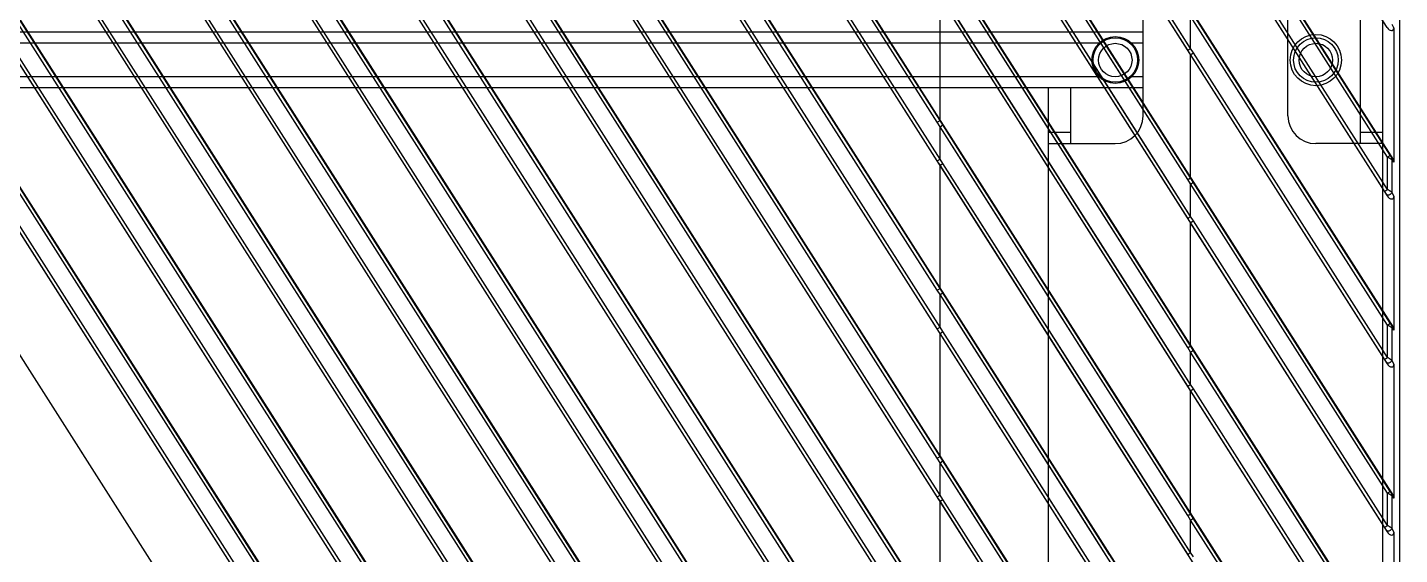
# Model space of a CAD drawing. Header units: millimetres. Extents: x 1409 to 26878, y 589 to 5187.
# Drawn here: x 17681.8 to 17805, y 3804.2 to 3851.5 of the extents above; entities that cross this region are included whole.
import ezdxf

# ---------------------------------------------------------------- set-up
doc = ezdxf.new("R2010")
doc.units = ezdxf.units.MM
doc.layers.add('02___PRT_ALL_AXES', color=7, linetype='Continuous')

# ---------------------------------------------------------------- blocks, each defined once
blk = doc.blocks.new('WRSF')
at = {"color": 114, "linetype": 'Continuous', "true_color": 0x139b48}
for p, q in [((12853.57, 6047.06), (12853.57, 6382.06)), ((12851.57, 6287.06), (12851.57, 6327.06)), ((12832.07, 6289.56), (12832.07, 6324.56)), ((12845.07, 6289.56), (12845.07, 6324.56)), ((12832.07, 6297.06), (12278.07, 6297.06)), ((12832.07, 6296.06), (12831.04, 6296.06)), ((12832.07, 6293.06), (12831.04, 6293.06)), ((12832.07, 6292.06), (12278.07, 6292.06)), ((12823.57, 6142.06), (12823.57, 6292.06)), ((12825.57, 6287.06), (12825.57, 6292.06)), ((12825.57, 6288.06), (12823.57, 6288.06)), ((12823.57, 6287.06), (12829.57, 6287.06)), ((12853.57, 6287.06), (12847.57, 6287.06)), ((12853.57, 6288.06), (12851.57, 6288.06))]:
    blk.add_line(p, q, dxfattribs=at)
for centre, radius in [((12847.57, 6294.56), 2.3), ((12829.57, 6294.56), 2), ((12829.57, 6294.56), 1.5), ((12847.57, 6294.56), 2), ((12847.57, 6294.56), 1.5)]:
    blk.add_circle(centre, radius, dxfattribs=at)
for centre, start, end in [((12829.57, 6289.56), 270, 0), ((12847.57, 6289.56), 180, 270)]:
    blk.add_arc(centre, 2.5, start, end, dxfattribs=at)
at = {"layer": '02___PRT_ALL_AXES', "color": 114, "linetype": 'Continuous', "true_color": 0x139b48}
for p, q in [((12828.1, 6296.06), (12282.04, 6296.06)), ((12828.1, 6293.06), (12282.04, 6293.06))]:
    blk.add_line(p, q, dxfattribs=at)
blk.add_circle((12829.57, 6294.56), 2.1, dxfattribs=at)
blk = doc.blocks.new('*U71')
blk.add_blockref('WRSF', (-12547.57, -6214.33))
blk = doc.blocks.new('*U72')
at = {"color": 0, "linetype": 'ByBlock', "lineweight": -2, "transparency": 16777216}
blk.add_blockref('*U71', (2400, 0), dxfattribs=at)
blk = doc.blocks.new('1111')
at = {"color": 7, "linetype": 'Continuous'}
for p, q in [((16405.68, 7051.13), (16600.5, 6745.32)), ((16413, 7050.62), (16601.68, 6754.46)), ((16415.39, 7050.96), (16602.2, 6757.73)), ((16422.6, 7050.62), (16601.68, 6769.53)), ((16425, 7050.96), (16602.2, 6772.81)), ((16432.2, 7050.62), (16601.68, 6784.61)), ((16434.6, 7050.96), (16602.2, 6787.88)), ((16441.81, 7050.62), (16601.68, 6799.68)), ((16444.21, 7050.96), (16602.2, 6802.96)), ((16451.41, 7050.62), (16601.68, 6814.76)), ((16453.81, 7050.96), (16602.2, 6818.04)), ((16461.02, 7050.62), (16601.68, 6829.83)), ((16463.41, 7050.96), (16602.2, 6833.11)), ((16470.62, 7050.62), (16601.68, 6844.91)), ((16473.02, 7050.96), (16602.2, 6848.19)), ((16480.22, 7050.62), (16601.68, 6859.98)), ((16482.62, 7050.96), (16602.2, 6863.26)), ((16489.83, 7050.62), (16601.68, 6875.06)), ((16492.23, 7050.96), (16602.2, 6878.34)), ((16499.43, 7050.62), (16601.68, 6890.13)), ((16501.83, 7050.96), (16602.2, 6893.41)), ((16509.04, 7050.62), (16601.68, 6905.21)), ((16511.43, 7050.96), (16602.2, 6908.49)), ((16518.64, 7050.62), (16601.68, 6920.28)), ((16521.04, 7050.96), (16602.2, 6923.56)), ((16530.64, 7050.96), (16602.2, 6938.64)), ((16537.85, 7050.62), (16601.68, 6950.44)), ((16540.25, 7050.96), (16602.2, 6953.71)), ((16602.78, 7051.63), (16602.78, 6714.13)), ((16601.66, 6965.54), (16566.74, 7020.34)), ((16561.29, 6817.89), (16438.75, 7010.23)), ((16561.54, 6818.05), (16439.01, 7010.39)), ((16561.29, 6821.36), (16440.96, 7010.23)), ((16561.54, 6821.52), (16441.21, 7010.39)), ((16561.29, 6832.97), (16448.36, 7010.23)), ((16561.54, 6833.13), (16448.61, 7010.39)), ((16561.29, 6836.43), (16450.57, 7010.23)), ((16561.54, 6836.59), (16450.82, 7010.39)), ((16561.29, 6848.04), (16457.96, 7010.23)), ((16561.54, 6848.2), (16458.21, 7010.39)), ((16561.29, 6851.51), (16460.17, 7010.23)), ((16561.54, 6851.67), (16460.42, 7010.39)), ((16561.29, 6863.12), (16467.57, 7010.23)), ((16561.54, 6863.28), (16467.82, 7010.39)), ((16561.29, 6866.58), (16469.77, 7010.23)), ((16561.54, 6866.74), (16470.03, 7010.39)), ((16561.29, 6878.19), (16477.17, 7010.23)), ((16561.54, 6878.36), (16477.42, 7010.39)), ((16561.29, 6881.66), (16479.38, 7010.23)), ((16561.54, 6881.82), (16479.63, 7010.39)), ((16561.29, 6893.27), (16486.77, 7010.23)), ((16561.54, 6893.43), (16487.03, 7010.39)), ((16561.29, 6896.73), (16488.98, 7010.23)), ((16561.54, 6896.9), (16489.23, 7010.39)), ((16561.29, 6908.35), (16496.38, 7010.23)), ((16561.54, 6908.51), (16496.63, 7010.39)), ((16561.29, 6911.81), (16498.59, 7010.23)), ((16561.54, 6911.97), (16498.84, 7010.39)), ((16561.29, 6923.42), (16505.98, 7010.23)), ((16561.54, 6923.58), (16506.23, 7010.39)), ((16561.29, 6926.89), (16508.19, 7010.23)), ((16561.54, 6927.05), (16508.44, 7010.39)), ((16561.29, 6938.5), (16515.59, 7010.23)), ((16561.54, 6938.66), (16515.84, 7010.39)), ((16561.29, 6941.96), (16517.79, 7010.23)), ((16561.54, 6942.12), (16518.05, 7010.39)), ((16561.29, 6953.57), (16525.19, 7010.23)), ((16561.54, 6953.73), (16525.44, 7010.39)), ((16561.29, 6957.04), (16527.4, 7010.23)), ((16561.54, 6957.2), (16527.65, 7010.39)), ((16561.83, 6997.91), (16601.68, 6935.36)), ((16583.77, 6963.51), (16561.85, 6997.91)), ((16584.03, 6963.67), (16562.21, 6997.91)), ((16583.78, 6951.89), (16561.54, 6986.79)), ((16584.02, 6952.05), (16561.79, 6986.95)), ((16583.77, 6948.43), (16561.54, 6983.33)), ((16584.03, 6948.59), (16561.79, 6983.49)), ((16601.7, 6953.92), (16584.03, 6981.65)), ((16601.94, 6954.08), (16584.27, 6981.81)), ((16601.44, 6950.85), (16584.02, 6978.18)), ((16601.7, 6951.01), (16584.29, 6978.35)), ((16574.27, 6963.35), (16567.06, 6974.65)), ((16566.99, 6963.17), (16561.54, 6971.72)), ((16583.78, 6936.82), (16561.54, 6971.72)), ((16567.23, 6963.33), (16561.79, 6971.88)), ((16584.02, 6936.98), (16561.79, 6971.88)), ((16576.89, 6959.8), (16569.78, 6970.96)), ((16576.52, 6963.29), (16571.77, 6970.75)), ((16576.76, 6963.45), (16572.01, 6970.91)), ((16583.77, 6963.51), (16579.09, 6970.86)), ((16561.54, 6957.2), (16561.54, 6968.25)), ((16583.77, 6933.35), (16561.54, 6968.25)), ((16564.43, 6963.71), (16561.54, 6968.25)), ((16584.03, 6933.52), (16561.79, 6968.41)), ((16567.32, 6959.74), (16561.79, 6968.41)), ((16584.03, 6963.67), (16581.65, 6967.41)), ((16601.94, 6939), (16584.27, 6966.73)), ((16584.03, 6963.67), (16584.03, 6966.57)), ((16601.7, 6938.84), (16584.03, 6966.57)), ((16602.28, 6965.52), (16602.11, 6965.8)), ((16602.28, 6965.52), (16602.28, 6953.45)), ((16567.06, 6959.58), (16564.43, 6963.71)), ((16571.77, 6955.67), (16566.99, 6963.17)), ((16572.01, 6955.83), (16567.23, 6963.33)), ((16578.99, 6955.94), (16574.27, 6963.35)), ((16581.29, 6955.8), (16576.52, 6963.29)), ((16581.53, 6955.96), (16576.76, 6963.45)), ((16584.02, 6963.11), (16583.77, 6963.51)), ((16584.01, 6963.09), (16584.02, 6963.11)), ((16584.01, 6952.11), (16584.01, 6963.09)), ((16601.44, 6935.77), (16584.02, 6963.11)), ((16584.29, 6963.27), (16584.03, 6963.67)), ((16601.7, 6935.93), (16584.29, 6963.27)), ((16574.27, 6948.27), (16567.06, 6959.58)), ((16572.15, 6952.16), (16567.32, 6959.74)), ((16581.6, 6952.41), (16576.89, 6959.8)), ((16561.29, 6957.04), (16561.54, 6957.2)), ((16561.54, 6956.64), (16561.29, 6957.04)), ((16561.79, 6956.8), (16561.54, 6957.2)), ((16561.54, 6956.64), (16561.79, 6956.8)), ((16561.54, 6953.73), (16561.54, 6956.64)), ((16566.99, 6948.09), (16561.54, 6956.64)), ((16583.78, 6921.74), (16561.54, 6956.64)), ((16584.02, 6921.9), (16561.79, 6956.8)), ((16564.64, 6952.32), (16561.79, 6956.8)), ((16576.52, 6948.22), (16571.77, 6955.67)), ((16576.76, 6948.38), (16572.01, 6955.83)), ((16583.77, 6948.43), (16578.99, 6955.94)), ((16583.78, 6951.89), (16581.29, 6955.8)), ((16584.02, 6952.05), (16581.53, 6955.96)), ((16561.29, 6953.57), (16561.54, 6953.73)), ((16561.54, 6953.18), (16561.29, 6953.57)), ((16561.79, 6953.34), (16561.54, 6953.73)), ((16561.54, 6953.18), (16561.79, 6953.34)), ((16561.54, 6942.12), (16561.54, 6953.18)), ((16583.77, 6918.28), (16561.54, 6953.18)), ((16564.43, 6948.63), (16561.54, 6953.18)), ((16584.03, 6918.44), (16561.79, 6953.34)), ((16564.69, 6948.79), (16561.79, 6953.34)), ((16601.7, 6951.01), (16601.7, 6953.92)), ((16602.2, 6953.71), (16602.1, 6953.84)), ((16602.28, 6953.45), (16602.11, 6953.68)), ((16602.11, 6950.74), (16602.11, 6953.68)), ((16569.66, 6944.45), (16564.64, 6952.32)), ((16579.25, 6941.02), (16572.15, 6952.16)), ((16584.03, 6948.59), (16581.6, 6952.41)), ((16584.01, 6952.11), (16584.02, 6952.05)), ((16584.27, 6951.66), (16584.02, 6952.05)), ((16584.03, 6951.5), (16583.78, 6951.89)), ((16584.03, 6948.59), (16584.03, 6951.5)), ((16601.7, 6923.76), (16584.03, 6951.5)), ((16601.94, 6923.92), (16584.27, 6951.66)), ((16602.28, 6950.42), (16602.11, 6950.74)), ((16601.68, 6950.44), (16601.6, 6950.58)), ((16602.28, 6950.42), (16602.28, 6938.37)), ((16569.52, 6940.65), (16564.43, 6948.63)), ((16569.78, 6940.81), (16564.69, 6948.79)), ((16578.99, 6940.86), (16574.27, 6948.27)), ((16578.9, 6944.48), (16576.52, 6948.22)), ((16579.14, 6944.64), (16576.76, 6948.38)), ((16584.02, 6948.03), (16583.77, 6948.43)), ((16584.29, 6948.2), (16584.03, 6948.59)), ((16571.77, 6940.59), (16566.99, 6948.09)), ((16584.01, 6948.02), (16584.02, 6948.03)), ((16584.01, 6937.04), (16584.01, 6948.02)), ((16601.44, 6920.7), (16584.02, 6948.03)), ((16601.7, 6920.86), (16584.29, 6948.2)), ((16584.02, 6936.98), (16579.14, 6944.64)), ((16572.01, 6940.75), (16569.66, 6944.45)), ((16583.78, 6936.82), (16578.9, 6944.48)), ((16561.29, 6941.96), (16561.54, 6942.12)), ((16561.79, 6941.73), (16561.54, 6942.12)), ((16561.54, 6941.57), (16561.29, 6941.96)), ((16561.54, 6941.57), (16561.79, 6941.73)), ((16561.54, 6938.66), (16561.54, 6941.57)), ((16583.78, 6906.67), (16561.54, 6941.57)), ((16564.39, 6937.09), (16561.54, 6941.57)), ((16567.23, 6933.18), (16561.79, 6941.73)), ((16584.02, 6906.83), (16561.79, 6941.73)), ((16581.33, 6937.18), (16578.99, 6940.86)), ((16581.6, 6937.34), (16579.25, 6941.02)), ((16574.27, 6933.19), (16569.52, 6940.65)), ((16574.53, 6933.36), (16569.78, 6940.81)), ((16574.14, 6936.87), (16571.77, 6940.59)), ((16576.76, 6933.3), (16572.01, 6940.75)), ((16561.29, 6938.5), (16561.54, 6938.66)), ((16561.54, 6938.1), (16561.29, 6938.5)), ((16561.79, 6938.26), (16561.54, 6938.66)), ((16601.7, 6935.93), (16601.7, 6938.84)), ((16602.2, 6938.64), (16602.1, 6938.76)), ((16602.28, 6938.37), (16602.11, 6938.6)), ((16602.11, 6935.66), (16602.11, 6938.6)), ((16561.54, 6938.1), (16561.79, 6938.26)), ((16561.54, 6927.05), (16561.54, 6938.1)), ((16583.77, 6903.2), (16561.54, 6938.1)), ((16564.43, 6933.56), (16561.54, 6938.1)), ((16584.03, 6903.36), (16561.79, 6938.26)), ((16564.69, 6933.72), (16561.79, 6938.26)), ((16583.77, 6933.35), (16581.33, 6937.18)), ((16584.03, 6933.52), (16581.6, 6937.34)), ((16566.99, 6933.02), (16564.39, 6937.09)), ((16578.9, 6929.4), (16574.14, 6936.87)), ((16584.03, 6936.42), (16583.78, 6936.82)), ((16584.01, 6937.04), (16584.02, 6936.98)), ((16584.27, 6936.58), (16584.02, 6936.98)), ((16584.03, 6933.52), (16584.03, 6936.42)), ((16601.7, 6908.69), (16584.03, 6936.42)), ((16601.94, 6908.85), (16584.27, 6936.58)), ((16601.68, 6935.36), (16601.6, 6935.5)), ((16602.28, 6935.34), (16602.11, 6935.66)), ((16602.28, 6935.34), (16602.28, 6923.3)), ((16569.52, 6925.57), (16564.43, 6933.56)), ((16567.32, 6929.59), (16564.69, 6933.72)), ((16584.29, 6933.12), (16584.03, 6933.52)), ((16569.41, 6929.22), (16566.99, 6933.02)), ((16569.66, 6929.38), (16567.23, 6933.18)), ((16578.99, 6925.78), (16574.27, 6933.19)), ((16579.25, 6925.95), (16574.53, 6933.36)), ((16579.14, 6929.56), (16576.76, 6933.3)), ((16584.02, 6932.96), (16583.77, 6933.35)), ((16584.01, 6932.94), (16584.02, 6932.96)), ((16584.01, 6921.96), (16584.01, 6932.94)), ((16601.44, 6905.62), (16584.02, 6932.96)), ((16601.7, 6905.78), (16584.29, 6933.12)), ((16572.15, 6922.01), (16567.32, 6929.59)), ((16574.14, 6921.8), (16569.41, 6929.22)), ((16574.38, 6921.96), (16569.66, 6929.38)), ((16581.29, 6925.65), (16578.9, 6929.4)), ((16581.53, 6925.81), (16579.14, 6929.56)), ((16561.29, 6926.89), (16561.54, 6927.05)), ((16561.54, 6926.49), (16561.29, 6926.89)), ((16561.79, 6926.65), (16561.54, 6927.05)), ((16561.54, 6926.49), (16561.79, 6926.65)), ((16561.54, 6923.58), (16561.54, 6926.49)), ((16583.78, 6891.59), (16561.54, 6926.49)), ((16564.39, 6922.01), (16561.54, 6926.49)), ((16584.02, 6891.75), (16561.79, 6926.65)), ((16564.64, 6922.17), (16561.79, 6926.65)), ((16574.27, 6918.12), (16569.52, 6925.57)), ((16581.33, 6922.1), (16578.99, 6925.78)), ((16581.6, 6922.26), (16579.25, 6925.95)), ((16583.78, 6921.74), (16581.29, 6925.65)), ((16584.02, 6921.9), (16581.53, 6925.81)), ((16601.7, 6920.86), (16601.7, 6923.76)), ((16602.2, 6923.56), (16602.1, 6923.69)), ((16561.29, 6923.42), (16561.54, 6923.58)), ((16561.54, 6923.03), (16561.29, 6923.42)), ((16561.79, 6923.19), (16561.54, 6923.58)), ((16561.54, 6923.03), (16561.79, 6923.19)), ((16561.54, 6911.97), (16561.54, 6923.03)), ((16583.77, 6888.13), (16561.54, 6923.03)), ((16564.43, 6918.48), (16561.54, 6923.03)), ((16584.03, 6888.29), (16561.79, 6923.19)), ((16567.32, 6914.51), (16561.79, 6923.19)), ((16602.28, 6923.3), (16602.11, 6923.53)), ((16602.11, 6920.59), (16602.11, 6923.53)), ((16566.99, 6917.94), (16564.39, 6922.01)), ((16567.23, 6918.1), (16564.64, 6922.17)), ((16576.89, 6914.57), (16572.15, 6922.01)), ((16576.52, 6918.07), (16574.14, 6921.8)), ((16576.76, 6918.23), (16574.38, 6921.96)), ((16583.77, 6918.28), (16581.33, 6922.1)), ((16584.03, 6918.44), (16581.6, 6922.26)), ((16584.03, 6921.35), (16583.78, 6921.74)), ((16584.01, 6921.96), (16584.02, 6921.9)), ((16584.27, 6921.51), (16584.02, 6921.9)), ((16601.7, 6893.61), (16584.03, 6921.35)), ((16584.03, 6918.44), (16584.03, 6921.35)), ((16601.94, 6893.77), (16584.27, 6921.51)), ((16601.68, 6920.28), (16601.6, 6920.43)), ((16602.28, 6920.27), (16602.11, 6920.59)), ((16602.28, 6920.27), (16602.28, 6908.22)), ((16567.06, 6914.35), (16564.43, 6918.48)), ((16584.02, 6917.88), (16583.77, 6918.28)), ((16584.29, 6918.04), (16584.03, 6918.44))]:
    blk.add_line(p, q, dxfattribs=at)
for centre, major_axis, ratio, start_param, end_param in [((16601.92, 6965.69), (-0.264, 0.384), 0.642651, 1.517057, 3.893821), ((16601.92, 6953.59), (-0.278, 0.337), 0.685856, -2.447355, -1.747542), ((16601.92, 6950.61), (-0.253, 0.43), 0.601104, -4.65481, -2.346373), ((16601.92, 6938.51), (-0.278, 0.337), 0.685856, -2.447355, -1.747542), ((16601.92, 6935.54), (-0.253, 0.43), 0.601104, -4.65481, -2.346373), ((16601.92, 6923.43), (-0.278, 0.337), 0.685856, -2.447355, -1.747542), ((16601.92, 6920.46), (-0.253, 0.43), 0.601104, -4.65481, -2.346373)]:
    blk.add_ellipse(centre, major_axis=major_axis, ratio=ratio, start_param=start_param, end_param=end_param, dxfattribs=at)
for points, knots in [([(16583.77, 6963.51), (16583.77, 6963.51), (16583.77, 6963.51), (16583.77, 6963.51), (16583.78, 6963.51), (16583.79, 6963.51), (16583.8, 6963.52), (16583.81, 6963.53), (16583.83, 6963.54), (16583.86, 6963.56), (16583.9, 6963.58), (16583.94, 6963.61), (16583.99, 6963.64), (16584.02, 6963.66), (16584.03, 6963.67)], [0, 0, 0, 0, 0.005231, 0.012589, 0.033669, 0.063117, 0.100673, 0.146013, 0.198735, 0.324335, 0.472945, 0.63916, 0.81702, 1, 1, 1, 1]), ([(16584.02, 6963.11), (16584.02, 6963.11), (16584.02, 6963.11), (16584.03, 6963.11), (16584.03, 6963.11), (16584.04, 6963.12), (16584.05, 6963.12), (16584.06, 6963.13), (16584.08, 6963.14), (16584.11, 6963.16), (16584.15, 6963.18), (16584.19, 6963.21), (16584.24, 6963.24), (16584.27, 6963.26), (16584.29, 6963.27)], [0, 0, 0, 0, 0.005231, 0.012589, 0.033669, 0.063117, 0.100673, 0.146013, 0.198735, 0.324335, 0.472945, 0.63916, 0.81702, 1, 1, 1, 1]), ([(16601.7, 6953.92), (16601.72, 6953.93), (16601.75, 6953.94), (16601.79, 6953.97), (16601.83, 6954), (16601.87, 6954.02), (16601.89, 6954.04), (16601.91, 6954.05), (16601.92, 6954.06), (16601.93, 6954.06), (16601.93, 6954.07), (16601.94, 6954.07), (16601.94, 6954.07), (16601.94, 6954.08)], [0, 0, 0, 0, 0.186782, 0.366131, 0.532175, 0.679595, 0.803609, 0.85556, 0.900224, 0.93725, 0.966352, 0.987305, 1, 1, 1, 1]), ([(16602.11, 6953.68), (16602.09, 6953.68), (16602.07, 6953.7), (16602.02, 6953.72), (16601.98, 6953.75), (16601.93, 6953.78), (16601.87, 6953.81), (16601.8, 6953.86), (16601.74, 6953.89), (16601.7, 6953.92)], [0, 0, 0, 0, 0.090397, 0.195428, 0.312456, 0.43902, 0.572905, 0.712149, 1, 1, 1, 1]), ([(16602.1, 6953.84), (16602.1, 6953.84), (16602.08, 6953.86), (16602.06, 6953.9), (16602.02, 6953.95), (16601.98, 6954.01), (16601.96, 6954.05), (16601.94, 6954.08)], [0, 0, 0, 0, 0.103408, 0.218747, 0.468859, 0.73184, 1, 1, 1, 1]), ([(16602.11, 6953.68), (16602.11, 6953.69), (16602.12, 6953.72), (16602.12, 6953.76), (16602.12, 6953.8), (16602.11, 6953.83), (16602.1, 6953.84)], [0, 0, 0, 0, 0.271855, 0.527736, 0.769173, 1, 1, 1, 1]), ([(16583.78, 6951.89), (16583.8, 6951.9), (16583.83, 6951.92), (16583.87, 6951.95), (16583.91, 6951.97), (16583.95, 6952), (16583.97, 6952.02), (16583.99, 6952.03), (16584, 6952.03), (16584.01, 6952.04), (16584.01, 6952.05), (16584.02, 6952.05), (16584.02, 6952.05), (16584.02, 6952.05)], [0, 0, 0, 0, 0.186765, 0.36611, 0.532157, 0.679586, 0.803609, 0.855564, 0.900231, 0.937259, 0.966361, 0.987311, 1, 1, 1, 1]), ([(16584.03, 6951.5), (16584.05, 6951.51), (16584.08, 6951.53), (16584.12, 6951.56), (16584.16, 6951.58), (16584.2, 6951.6), (16584.22, 6951.62), (16584.24, 6951.63), (16584.25, 6951.64), (16584.26, 6951.65), (16584.26, 6951.65), (16584.27, 6951.66), (16584.27, 6951.66), (16584.27, 6951.66)], [0, 0, 0, 0, 0.186782, 0.366131, 0.532175, 0.679595, 0.803609, 0.85556, 0.900224, 0.93725, 0.966352, 0.987305, 1, 1, 1, 1]), ([(16601.44, 6950.85), (16601.44, 6950.85), (16601.44, 6950.85), (16601.44, 6950.85), (16601.45, 6950.85), (16601.46, 6950.85), (16601.47, 6950.86), (16601.48, 6950.87), (16601.5, 6950.88), (16601.53, 6950.9), (16601.57, 6950.92), (16601.61, 6950.95), (16601.66, 6950.98), (16601.69, 6951), (16601.7, 6951.01)], [0, 0, 0, 0, 0.005231, 0.012589, 0.033669, 0.063117, 0.100673, 0.146013, 0.198735, 0.324335, 0.472945, 0.63916, 0.81702, 1, 1, 1, 1]), ([(16601.6, 6950.58), (16601.59, 6950.6), (16601.56, 6950.64), (16601.52, 6950.71), (16601.48, 6950.78), (16601.45, 6950.82), (16601.44, 6950.85)], [0, 0, 0, 0, 0.226755, 0.475744, 0.735416, 1, 1, 1, 1]), ([(16601.6, 6950.58), (16601.6, 6950.57), (16601.62, 6950.56), (16601.64, 6950.54), (16601.67, 6950.53), (16601.72, 6950.52), (16601.78, 6950.52), (16601.86, 6950.54), (16601.94, 6950.57), (16602.01, 6950.62), (16602.07, 6950.67), (16602.1, 6950.72), (16602.11, 6950.74)], [0, 0, 0, 0, 0.045713, 0.093827, 0.145197, 0.200355, 0.321964, 0.456539, 0.598535, 0.740949, 0.876692, 1, 1, 1, 1]), ([(16602.11, 6950.74), (16602.09, 6950.75), (16602.07, 6950.77), (16602.03, 6950.8), (16601.98, 6950.83), (16601.93, 6950.86), (16601.88, 6950.9), (16601.8, 6950.95), (16601.74, 6950.98), (16601.7, 6951.01)], [0, 0, 0, 0, 0.093828, 0.200628, 0.318136, 0.444256, 0.577126, 0.71505, 1, 1, 1, 1]), ([(16583.77, 6948.43), (16583.77, 6948.43), (16583.77, 6948.43), (16583.77, 6948.43), (16583.78, 6948.43), (16583.79, 6948.44), (16583.8, 6948.44), (16583.81, 6948.45), (16583.83, 6948.46), (16583.86, 6948.48), (16583.9, 6948.5), (16583.94, 6948.53), (16583.99, 6948.56), (16584.02, 6948.58), (16584.03, 6948.59)], [0, 0, 0, 0, 0.005231, 0.012589, 0.033669, 0.063117, 0.100673, 0.146013, 0.198735, 0.324335, 0.472945, 0.63916, 0.81702, 1, 1, 1, 1]), ([(16584.02, 6948.03), (16584.02, 6948.03), (16584.02, 6948.03), (16584.03, 6948.04), (16584.03, 6948.04), (16584.04, 6948.04), (16584.05, 6948.05), (16584.06, 6948.06), (16584.08, 6948.07), (16584.11, 6948.08), (16584.15, 6948.11), (16584.19, 6948.14), (16584.24, 6948.16), (16584.27, 6948.18), (16584.29, 6948.2)], [0, 0, 0, 0, 0.005231, 0.012589, 0.033669, 0.063117, 0.100673, 0.146013, 0.198735, 0.324335, 0.472945, 0.63916, 0.81702, 1, 1, 1, 1]), ([(16601.7, 6938.84), (16601.72, 6938.85), (16601.75, 6938.87), (16601.79, 6938.9), (16601.83, 6938.92), (16601.87, 6938.95), (16601.89, 6938.96), (16601.91, 6938.97), (16601.92, 6938.98), (16601.93, 6938.99), (16601.93, 6938.99), (16601.94, 6939), (16601.94, 6939), (16601.94, 6939)], [0, 0, 0, 0, 0.186782, 0.366131, 0.532175, 0.679595, 0.803609, 0.85556, 0.900224, 0.93725, 0.966352, 0.987305, 1, 1, 1, 1]), ([(16602.11, 6938.6), (16602.09, 6938.61), (16602.07, 6938.62), (16602.02, 6938.65), (16601.98, 6938.67), (16601.93, 6938.7), (16601.87, 6938.74), (16601.8, 6938.78), (16601.74, 6938.82), (16601.7, 6938.84)], [0, 0, 0, 0, 0.090397, 0.195428, 0.312456, 0.43902, 0.572905, 0.712149, 1, 1, 1, 1]), ([(16602.1, 6938.76), (16602.1, 6938.77), (16602.08, 6938.79), (16602.06, 6938.82), (16602.02, 6938.87), (16601.98, 6938.94), (16601.96, 6938.98), (16601.94, 6939)], [0, 0, 0, 0, 0.103408, 0.218747, 0.468859, 0.73184, 1, 1, 1, 1]), ([(16602.11, 6938.6), (16602.11, 6938.62), (16602.12, 6938.64), (16602.12, 6938.69), (16602.12, 6938.73), (16602.11, 6938.75), (16602.1, 6938.76)], [0, 0, 0, 0, 0.271855, 0.527736, 0.769173, 1, 1, 1, 1]), ([(16583.78, 6936.82), (16583.8, 6936.83), (16583.83, 6936.85), (16583.87, 6936.87), (16583.91, 6936.9), (16583.95, 6936.92), (16583.97, 6936.94), (16583.99, 6936.95), (16584, 6936.96), (16584.01, 6936.97), (16584.01, 6936.97), (16584.02, 6936.97), (16584.02, 6936.98), (16584.02, 6936.98)], [0, 0, 0, 0, 0.186765, 0.36611, 0.532157, 0.679586, 0.803609, 0.855564, 0.900231, 0.937259, 0.966361, 0.987311, 1, 1, 1, 1]), ([(16584.03, 6936.42), (16584.05, 6936.43), (16584.08, 6936.45), (16584.12, 6936.48), (16584.16, 6936.51), (16584.2, 6936.53), (16584.22, 6936.55), (16584.24, 6936.56), (16584.25, 6936.57), (16584.26, 6936.57), (16584.26, 6936.58), (16584.27, 6936.58), (16584.27, 6936.58), (16584.27, 6936.58)], [0, 0, 0, 0, 0.186782, 0.366131, 0.532175, 0.679595, 0.803609, 0.85556, 0.900224, 0.93725, 0.966352, 0.987305, 1, 1, 1, 1]), ([(16601.44, 6935.77), (16601.44, 6935.77), (16601.44, 6935.77), (16601.44, 6935.77), (16601.45, 6935.78), (16601.46, 6935.78), (16601.47, 6935.79), (16601.48, 6935.79), (16601.5, 6935.8), (16601.53, 6935.82), (16601.57, 6935.85), (16601.61, 6935.87), (16601.66, 6935.9), (16601.69, 6935.92), (16601.7, 6935.93)], [0, 0, 0, 0, 0.005231, 0.012589, 0.033669, 0.063117, 0.100673, 0.146013, 0.198735, 0.324335, 0.472945, 0.63916, 0.81702, 1, 1, 1, 1]), ([(16602.11, 6935.66), (16602.09, 6935.67), (16602.07, 6935.69), (16602.03, 6935.72), (16601.98, 6935.75), (16601.93, 6935.79), (16601.88, 6935.82), (16601.8, 6935.87), (16601.74, 6935.91), (16601.7, 6935.93)], [0, 0, 0, 0, 0.093828, 0.200628, 0.318136, 0.444256, 0.577126, 0.71505, 1, 1, 1, 1]), ([(16601.6, 6935.5), (16601.59, 6935.52), (16601.56, 6935.57), (16601.52, 6935.63), (16601.48, 6935.7), (16601.45, 6935.75), (16601.44, 6935.77)], [0, 0, 0, 0, 0.226755, 0.475744, 0.735416, 1, 1, 1, 1]), ([(16601.6, 6935.5), (16601.6, 6935.5), (16601.62, 6935.48), (16601.64, 6935.47), (16601.67, 6935.46), (16601.72, 6935.45), (16601.78, 6935.45), (16601.86, 6935.46), (16601.94, 6935.5), (16602.01, 6935.54), (16602.07, 6935.6), (16602.1, 6935.64), (16602.11, 6935.66)], [0, 0, 0, 0, 0.045713, 0.093827, 0.145197, 0.200355, 0.321964, 0.456539, 0.598535, 0.740949, 0.876692, 1, 1, 1, 1]), ([(16583.77, 6933.35), (16583.77, 6933.35), (16583.77, 6933.36), (16583.77, 6933.36), (16583.78, 6933.36), (16583.79, 6933.36), (16583.8, 6933.37), (16583.81, 6933.38), (16583.83, 6933.39), (16583.86, 6933.41), (16583.9, 6933.43), (16583.94, 6933.46), (16583.99, 6933.49), (16584.02, 6933.51), (16584.03, 6933.52)], [0, 0, 0, 0, 0.005231, 0.012589, 0.033669, 0.063117, 0.100673, 0.146013, 0.198735, 0.324335, 0.472945, 0.63916, 0.81702, 1, 1, 1, 1]), ([(16584.02, 6932.96), (16584.02, 6932.96), (16584.02, 6932.96), (16584.03, 6932.96), (16584.03, 6932.96), (16584.04, 6932.97), (16584.05, 6932.97), (16584.06, 6932.98), (16584.08, 6932.99), (16584.11, 6933.01), (16584.15, 6933.03), (16584.19, 6933.06), (16584.24, 6933.09), (16584.27, 6933.11), (16584.29, 6933.12)], [0, 0, 0, 0, 0.005231, 0.012589, 0.033669, 0.063117, 0.100673, 0.146013, 0.198735, 0.324335, 0.472945, 0.63916, 0.81702, 1, 1, 1, 1]), ([(16601.7, 6923.76), (16601.72, 6923.77), (16601.75, 6923.79), (16601.79, 6923.82), (16601.83, 6923.85), (16601.87, 6923.87), (16601.89, 6923.89), (16601.91, 6923.9), (16601.92, 6923.91), (16601.93, 6923.91), (16601.93, 6923.92), (16601.94, 6923.92), (16601.94, 6923.92), (16601.94, 6923.92)], [0, 0, 0, 0, 0.186782, 0.366131, 0.532175, 0.679595, 0.803609, 0.85556, 0.900224, 0.93725, 0.966352, 0.987305, 1, 1, 1, 1]), ([(16602.11, 6923.53), (16602.09, 6923.53), (16602.07, 6923.55), (16602.02, 6923.57), (16601.98, 6923.6), (16601.93, 6923.63), (16601.87, 6923.66), (16601.8, 6923.71), (16601.74, 6923.74), (16601.7, 6923.76)], [0, 0, 0, 0, 0.090397, 0.195428, 0.312456, 0.43902, 0.572905, 0.712149, 1, 1, 1, 1]), ([(16602.1, 6923.69), (16602.1, 6923.69), (16602.08, 6923.71), (16602.06, 6923.75), (16602.02, 6923.8), (16601.98, 6923.86), (16601.96, 6923.9), (16601.94, 6923.92)], [0, 0, 0, 0, 0.103408, 0.218747, 0.468859, 0.73184, 1, 1, 1, 1]), ([(16602.11, 6923.53), (16602.11, 6923.54), (16602.12, 6923.57), (16602.12, 6923.61), (16602.12, 6923.65), (16602.11, 6923.68), (16602.1, 6923.69)], [0, 0, 0, 0, 0.271855, 0.527736, 0.769173, 1, 1, 1, 1]), ([(16583.78, 6921.74), (16583.8, 6921.75), (16583.83, 6921.77), (16583.87, 6921.8), (16583.91, 6921.82), (16583.95, 6921.85), (16583.97, 6921.86), (16583.99, 6921.88), (16584, 6921.88), (16584.01, 6921.89), (16584.01, 6921.9), (16584.02, 6921.9), (16584.02, 6921.9), (16584.02, 6921.9)], [0, 0, 0, 0, 0.186765, 0.36611, 0.532157, 0.679586, 0.803609, 0.855564, 0.900231, 0.937259, 0.966361, 0.987311, 1, 1, 1, 1]), ([(16584.03, 6921.35), (16584.05, 6921.36), (16584.08, 6921.38), (16584.12, 6921.4), (16584.16, 6921.43), (16584.2, 6921.45), (16584.22, 6921.47), (16584.24, 6921.48), (16584.25, 6921.49), (16584.26, 6921.5), (16584.26, 6921.5), (16584.27, 6921.51), (16584.27, 6921.51), (16584.27, 6921.51)], [0, 0, 0, 0, 0.186782, 0.366131, 0.532175, 0.679595, 0.803609, 0.85556, 0.900224, 0.93725, 0.966352, 0.987305, 1, 1, 1, 1]), ([(16601.44, 6920.7), (16601.44, 6920.7), (16601.44, 6920.7), (16601.44, 6920.7), (16601.45, 6920.7), (16601.46, 6920.7), (16601.47, 6920.71), (16601.48, 6920.72), (16601.5, 6920.73), (16601.53, 6920.75), (16601.57, 6920.77), (16601.61, 6920.8), (16601.66, 6920.83), (16601.69, 6920.85), (16601.7, 6920.86)], [0, 0, 0, 0, 0.005231, 0.012589, 0.033669, 0.063117, 0.100673, 0.146013, 0.198735, 0.324335, 0.472945, 0.63916, 0.81702, 1, 1, 1, 1]), ([(16601.6, 6920.43), (16601.59, 6920.45), (16601.56, 6920.49), (16601.52, 6920.56), (16601.48, 6920.63), (16601.45, 6920.67), (16601.44, 6920.7)], [0, 0, 0, 0, 0.226755, 0.475744, 0.735416, 1, 1, 1, 1]), ([(16601.6, 6920.43), (16601.6, 6920.42), (16601.62, 6920.41), (16601.64, 6920.39), (16601.67, 6920.38), (16601.72, 6920.37), (16601.78, 6920.37), (16601.86, 6920.39), (16601.94, 6920.42), (16602.01, 6920.47), (16602.07, 6920.52), (16602.1, 6920.57), (16602.11, 6920.59)], [0, 0, 0, 0, 0.045713, 0.093827, 0.145197, 0.200355, 0.321964, 0.456539, 0.598535, 0.740949, 0.876692, 1, 1, 1, 1]), ([(16602.11, 6920.59), (16602.09, 6920.6), (16602.07, 6920.62), (16602.03, 6920.65), (16601.98, 6920.68), (16601.93, 6920.71), (16601.88, 6920.75), (16601.8, 6920.8), (16601.74, 6920.83), (16601.7, 6920.86)], [0, 0, 0, 0, 0.093828, 0.200628, 0.318136, 0.444256, 0.577126, 0.71505, 1, 1, 1, 1]), ([(16583.77, 6918.28), (16583.77, 6918.28), (16583.77, 6918.28), (16583.77, 6918.28), (16583.78, 6918.28), (16583.79, 6918.29), (16583.8, 6918.29), (16583.81, 6918.3), (16583.83, 6918.31), (16583.86, 6918.33), (16583.9, 6918.35), (16583.94, 6918.38), (16583.99, 6918.41), (16584.02, 6918.43), (16584.03, 6918.44)], [0, 0, 0, 0, 0.005231, 0.012589, 0.033669, 0.063117, 0.100673, 0.146013, 0.198735, 0.324335, 0.472945, 0.63916, 0.81702, 1, 1, 1, 1])]:
    blk.add_open_spline(points, degree=3, knots=knots, dxfattribs=at)
blk = doc.blocks.new('*U147')
blk.add_blockref('1111', (-16308.28, -6888.88))
blk = doc.blocks.new('*U148')
at = {"color": 0, "linetype": 'ByBlock', "lineweight": -2, "transparency": 16777216}
blk.add_blockref('*U147', (2400, 1350), dxfattribs=at)

msp = doc.modelspace()

# ---------------------------------------------------------------- block references
for name, p in [('*U148', (15110.4576, 2424.8499)), ('*U72', (15097.4439, 3768.3624))]:
    msp.add_blockref(name, p)

doc.saveas('drawing.dxf')
